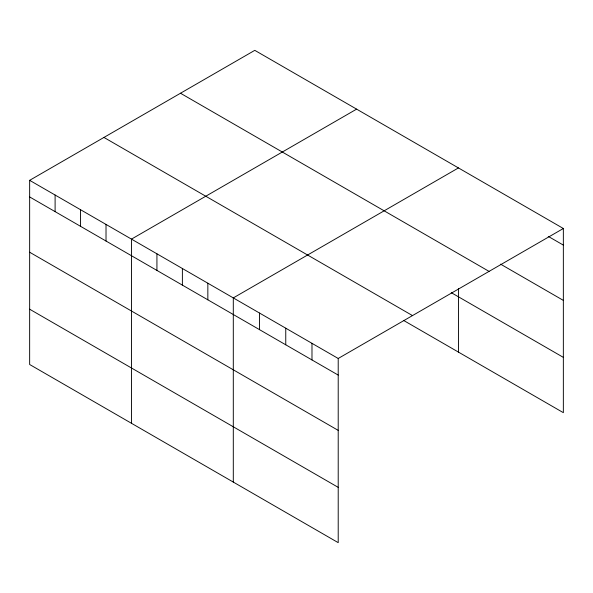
<?xml version="1.0" encoding="UTF-8"?>
<svg xmlns="http://www.w3.org/2000/svg" width="593" height="593" viewBox="0 0 593 593"><rect width="100%" height="100%" fill="white"/><g stroke="black" fill="none" stroke-linecap="round" stroke-linejoin="round"><path stroke-width="0.89" d="M29.65 180.331L338.21 358.476L338.21 542.654L29.65 364.502L29.65 180.331L254.79 50.346L563.35 228.498L563.35 412.669L403.551 320.405M356.615 109.134L131.476 239.12L131.476 423.291M458.441 167.923L233.301 297.908L233.301 482.079M338.21 358.476L563.35 228.498M548.251 236.385L563.35 245.102M500.566 264.144L563.35 300.399M180.494 93.242L489.055 271.386M451.28 292.668L563.35 357.371M103.945 137.435L412.506 315.587M29.65 196.935L338.21 375.087M29.65 252.233L338.21 430.377M29.65 309.205L338.21 487.357M458.441 288.532L458.441 352.101M311.985 343.332L311.985 359.944M285.759 328.196L285.759 344.8M259.526 313.052L259.526 329.656M207.846 283.209L207.846 299.813M182.385 268.518L182.385 285.122M156.93 253.819L156.93 270.423M106.021 224.421L106.021 241.032M80.559 209.729L80.559 226.333M55.105 195.03L55.105 211.634"/></g></svg>
